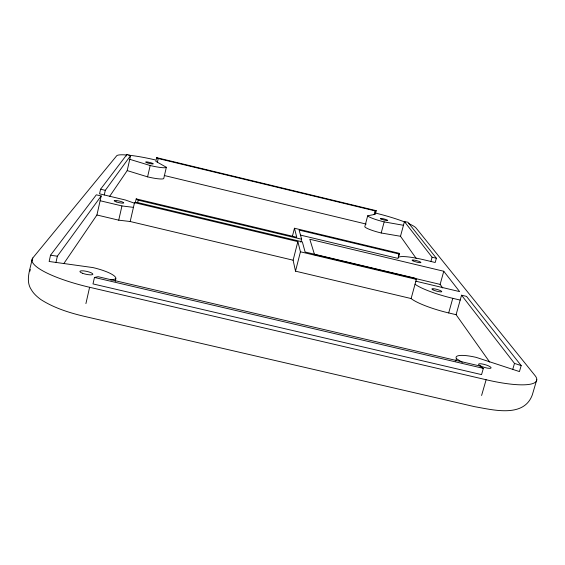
<?xml version="1.0" encoding="UTF-8"?>
<svg xmlns="http://www.w3.org/2000/svg" width="565" height="565" viewBox="0 0 565 565"><rect width="100%" height="100%" fill="white"/><g stroke="black" fill="none" stroke-linecap="round" stroke-linejoin="round"><path stroke-width="0.85" d="M31.972 259.794C30.249 269.385 25.206 280.48 31.259 289.612C33.512 293.652 37.149 296.816 40.828 299.542C54.028 307.989 69.163 312.749 84.305 316.344L474.565 406.666C492.715 409.773 523.762 418.234 532.294 394.935L536.75 379.828M29.945 271.136L30.298 269.491M32.262 260.451L32.791 257.986L116.658 155.82A39.169 5.226 13.3 0 1 126.617 155.001M63.76 263.65L96.926 214.997L101.199 195.97L96.34 194.812L50.511 255.232L49.141 261.482L92.971 267.584A26.569 5.968 12.3 0 1 115.769 278.933L115.189 281.483M55.977 262.435L57.348 256.199L101.199 195.97M109.504 196.556L127.203 170.602L130.621 155.559L126.956 154.45L100.591 189.211L99.553 193.837L125.43 200.017L134.378 203.167M104.264 194.96L105.302 190.334L130.621 155.559M85.915 303.603L89.609 287.281A66.084 14.796 12.4 0 1 32.791 257.986M94.468 277.45L92.999 283.92L481.557 374.609L483.343 368.366L479.36 365.873L98.07 276.695L94.468 277.45L483.343 368.366M126.617 155.954L126.956 154.45M96.926 214.997L118.714 220.166L121.955 205.935L133.566 207.383M118.714 220.166L130.19 221.515L134.519 202.651L137.126 202.432L302.339 241.855L305.107 252.004L414.971 278.164L416.363 279.393L411.129 298.546L411.638 298.977A35.362 6.441 15.6 0 0 448.688 312.939L456.089 314.691L489.714 362.109M135.31 202.743L136.2 198.88L296.745 237.258L294.457 228.239L399.293 253.325L398.212 257.471A32.325 5.071 15.2 0 1 424.456 259.928L435.198 262.499L436.371 258.24L407.916 222.222L404.441 221.607L400.493 236.276L416.236 258.473M137.655 202.489L138.192 200.165L136.2 198.88M147.578 176.859L150.191 165.524A15.566 2.069 13.3 0 0 166.364 167.268L163.758 178.448A15.545 2.204 13.2 0 1 147.578 176.859L127.203 170.602M400.493 236.276L381.206 232.985A15.297 2.154 14.7 0 1 364.792 226.77L367.688 215.795L375.308 214.283L376.262 210.681L156.632 157.649L155.785 161.322L166.364 167.268M157.381 162.226L158.235 158.539L156.632 157.649M292.331 236.601L294.457 228.239M411.129 298.546L295.502 271.165L293.122 260.204L297.854 241.615L134.519 202.651M300.841 242.286L301.618 239.228L299.125 230.096L399.236 254.052L398.057 258.424L300.566 235.125M295.502 271.165L300.446 251.799L297.854 241.615M374.157 214.509L375.111 210.9L376.262 210.681M381.206 232.985L384.158 221.89A15.319 2.02 14.7 0 1 367.688 215.795M430.904 261.475L432.077 257.209L404.441 221.607M442.72 287.952L440.128 284.393L443.772 271.257L309.804 239.249L314.606 254.836M448.688 312.939L452.77 298.32A35.44 6.053 15.5 0 1 415.572 284.598L415.049 284.188M456.089 314.691L461.563 295.205L466.506 296.378L521.184 365.59L519.44 371.579L476.38 357.426A26.174 5.664 16.4 0 0 456.428 358.641L455.729 361.113M481.592 395.479L486.126 379.736A65.123 14.069 16.4 0 0 534.999 375.541L416.024 227.97A38.427 5.092 14.7 0 0 408.566 223.571M512.745 369.383L514.489 363.401L461.563 295.205M399.293 253.325L399.236 254.052M110.768 280.028L115.769 278.933M50.511 255.232L57.348 256.199M384.158 221.89L403.452 225.28M155.227 159.916L152.395 159.259A39.169 5.226 13.3 0 0 128.693 155.191M89.609 287.281L486.126 379.736M100.132 200.737L121.955 205.935M314.105 254.391L347.539 262.351M349.255 262.76L440.128 284.393M300.446 251.799L416.363 279.393M415.84 281.201L459.635 291.618L443.772 271.257M130.19 221.515L293.122 260.204M452.77 298.32L460.193 300.086M432.077 257.209L436.371 258.24M100.591 189.211L105.302 190.334M138.192 200.165L301.618 239.228M158.235 158.539L375.111 210.9M164.246 175.503L366.169 224.072M129.766 159.323L150.191 165.524M514.489 363.401L521.184 365.59M456.428 358.641L462.262 362.349M375.089 212.97A38.427 5.092 14.7 0 1 405.395 222.257M146.568 162.6A3.884 0.516 13.3 0 0 153.037 163.942A3.884 0.516 13.3 0 0 148.878 162.268A3.884 0.516 13.3 0 0 146.568 162.6M82.497 273.262A6.66 1.497 12.3 0 0 92.851 274.336A6.66 1.497 12.3 0 0 83.79 270.896A6.66 1.497 12.3 0 0 82.497 273.262M480.123 365.71A6.561 1.42 16.5 0 0 490.823 368.196A6.561 1.42 16.5 0 0 483.576 364.248A6.561 1.42 16.5 0 0 480.123 365.71M116.178 201.867A4.916 0.819 12.9 0 0 123.721 202.927A4.916 0.819 12.9 0 0 116.934 200.589A4.916 0.819 12.9 0 0 116.178 201.867M381.093 219.029A3.821 0.501 14.7 0 0 387.456 220.555A3.821 0.501 14.7 0 0 383.607 218.846A3.821 0.501 14.7 0 0 381.093 219.029M413.022 260.875A4.577 0.713 15.1 0 0 420.593 262.683A4.577 0.713 15.1 0 0 415.84 260.43A4.577 0.713 15.1 0 0 413.022 260.875M433.009 289.852A5.106 0.883 15.4 0 0 441.435 291.851A5.106 0.883 15.4 0 0 436.025 289.174A5.106 0.883 15.4 0 0 433.009 289.852"/></g></svg>
